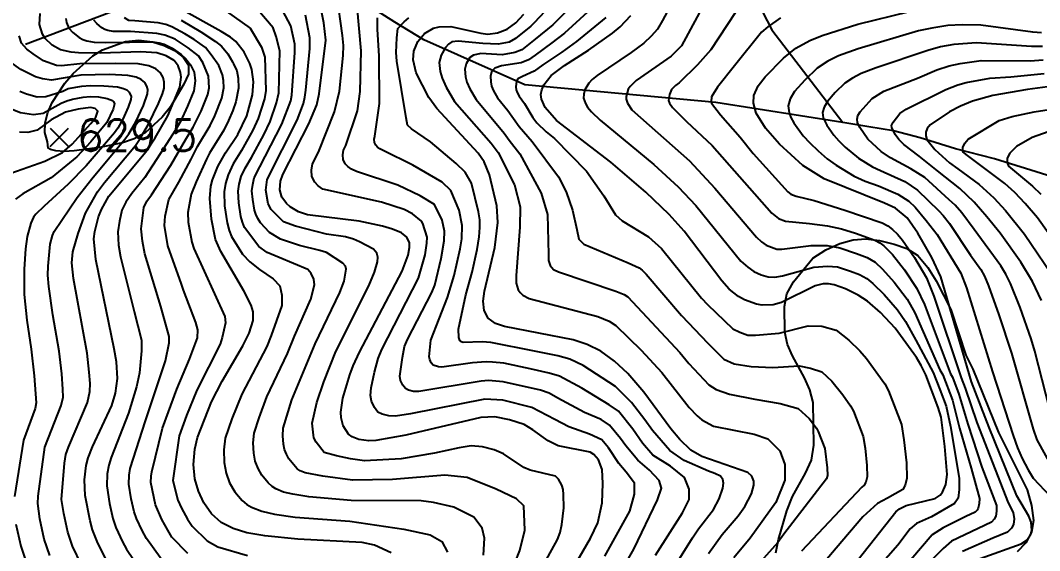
# Model space of a CAD drawing. Extents: x 197794 to 200030, y 561152 to 563931.
# Drawn here: x 198358.2 to 198652.3, y 561603 to 561755.9 of the extents above; entities that cross this region are included whole.
import ezdxf

# ---------------------------------------------------------------- set-up
doc = ezdxf.new("R2010")
doc.units = 0
for name, color, linetype in [('E0022112', 5, 'CONTINUOUS'), ('F0017111', 30, 'CONTINUOUS'), ('F0017114', 7, 'CONTINUOUS'), ('F0027132', 7, 'CONTINUOUS'), ('F0027217', 7, 'CONTINUOUS'), ('G0037213', 32, 'CONTINUOUS')]:
    doc.layers.add(name, color=color, linetype=linetype)
doc.styles.add('NGSW', font='romans.shx', dxfattribs={"bigfont": 'ngsw.shx'})

# ---------------------------------------------------------------- blocks, each defined once
blk = doc.blocks.new('F0027217')
at = {"layer": 'F0027217'}
for p, q in [((-2.652, 2.652), (2.652, -2.652)), ((-2.652, -2.652), (2.652, 2.652))]:
    blk.add_line(p, q, dxfattribs=at)

msp = doc.modelspace()

# ---------------------------------------------------------------- linework, layer by layer
at = {"layer": 'E0022112', "flags": 128}
for points in [[(198488.493, 561876.572), (198519.208, 561851.214), (198527.689, 561839.553), (198557.399, 561787.207), (198575.085, 561753.154), (198595.481, 561726.413)], [(198667.94, 561707.03), (198639.31, 561716), (198628.03, 561718.88), (198617.81, 561722.06), (198610.15, 561724.08), (198603, 561725.22), (198595.481, 561726.413), (198558.895, 561732.217), (198503.75, 561737.356), (198474.597, 561750.284), (198466.261, 561755.392), (198444.971, 561768.902)], [(198390.964, 561760.795), (198359.731, 561748.954)]]:
    msp.add_lwpolyline(points, dxfattribs=at)
at = {"layer": 'F0017111'}
for points, elevation in [([(198519.01, 561768.54), (198506.51, 561755.17), (198505.48, 561754.25), (198501.1, 561750.71), (198499.25, 561749.62), (198496.11, 561749), (198491.67, 561749.21), (198484.56, 561749.89), (198482.74, 561749.76), (198481.75, 561749.03), (198480.88, 561748.09), (198479.59, 561745.92), (198479.06, 561743.79), (198479.32, 561741.15), (198479.92, 561739.22), (198481.09, 561736.67), (198483.45, 561732.56), (198494.07, 561720.48), (198496.11, 561717.79), (198500.82, 561708.47), (198502.42, 561702.16), (198502.32, 561696.23), (198501.29, 561682.37), (198501.24, 561680.14), (198501.83, 561678.2), (198502.39, 561677.39), (198503.15, 561676.7), (198505.05, 561675.72), (198524.87, 561670.47), (198528.07, 561669.16), (198530.05, 561667.91), (198537.38, 561660.81), (198543.28, 561654.39), (198551.18, 561644.32), (198553.51, 561641.88), (198554.87, 561640.73), (198558.18, 561638.86), (198569.93, 561636.57), (198573.9, 561635.21), (198577.32, 561631.78), (198578.83, 561627.82), (198578.83, 561623.3), (198576.23, 561616.87), (198568.79, 561606.62), (198564.05, 561600.97)], 520), ([(198523.02, 561765.94), (198511.81, 561754.58), (198506.71, 561750.45), (198502.88, 561747.42), (198500.9, 561746.6), (198497.21, 561745.98), (198491.05, 561746.39), (198489, 561745.92), (198487.89, 561745.22), (198486.85, 561743.42), (198486.45, 561741.82), (198486.62, 561739.67), (198487.05, 561738.09), (198487.92, 561736.14), (198489.69, 561733.05), (198497.83, 561723.35), (198499.21, 561721.37), (198502.31, 561717.4), (198508.45, 561706.12), (198510.33, 561699.9), (198510.63, 561688.36), (198510.6, 561686.69), (198511.04, 561685.23), (198512.03, 561684.11), (198513.45, 561683.37), (198530.01, 561677.84), (198532.41, 561676.86), (198533.5, 561676.18), (198548.48, 561660.14), (198551.12, 561656.95), (198556.83, 561650.81), (198558.94, 561649.44), (198562.78, 561648.08), (198570.11, 561646.71), (198577.43, 561645.47), (198582.64, 561643.98), (198585.81, 561641.06), (198587.88, 561638.32), (198588.43, 561637.32), (198590.29, 561632.46), (198591.02, 561626.9), (198591.08, 561624.69), (198590.81, 561623.68), (198578.46, 561607.79), (198576.74, 561605.32), (198569.34, 561597.03)], 515), ([(198526.89, 561601.45), (198534.08, 561614.35), (198535.41, 561619.31), (198535.41, 561622.46), (198532.99, 561625.61), (198530.93, 561628.15), (198527.87, 561632.66), (198525.95, 561634.97), (198522.43, 561636.54), (198516.5, 561638.72), (198512.38, 561640.78), (198505.82, 561644.31), (198497.39, 561646.41), (198492.21, 561646.71), (198470.75, 561642.45), (198466.47, 561641.77), (198464.49, 561641.88), (198462.57, 561642.35), (198461.39, 561642.97), (198460.35, 561644.24), (198459.49, 561646.11), (198459.22, 561647.69), (198459.43, 561649.95), (198460.37, 561654.48), (198461.44, 561658.44), (198462.55, 561661.03), (198473.1, 561681.57), (198474.98, 561688.3), (198475.52, 561691.7), (198475.55, 561693.43), (198474.32, 561697.33), (198474, 561697.96), (198471.39, 561700.12), (198468.98, 561701.37), (198462.42, 561703.49), (198445.52, 561707.22), (198444.13, 561708.17), (198443.16, 561709.28), (198442.36, 561710.89), (198442.18, 561712.74), (198442.53, 561714.5), (198444.23, 561717.94), (198448.89, 561729.57), (198450.34, 561735.47), (198451.32, 561745.75), (198451.45, 561748.68), (198451.18, 561751.58), (198449.54, 561763.37)], 545), ([(198558.04, 561765.34), (198548.98, 561748.59), (198546.03, 561745.55), (198535.93, 561738.56), (198534.13, 561736.88), (198533.6, 561736.05), (198533.02, 561733.96), (198533, 561733.14), (198533.37, 561732.01), (198534.67, 561730.15), (198551.29, 561715.41), (198558.63, 561707.55), (198570.61, 561693.38), (198572.06, 561692.05), (198573.39, 561691.12), (198576.48, 561689.97), (198577.92, 561689.92), (198586.34, 561691.03), (198591.04, 561690.98), (198594.62, 561690.35), (198599.48, 561688.71), (198602.5, 561687.56), (198604.9, 561686.17), (198607.01, 561684.2), (198610.38, 561680.39), (198614.1, 561675.54), (198616.34, 561671.54), (198623.54, 561655.16), (198624.36, 561653.67), (198627.15, 561646.38), (198629.21, 561638.27), (198632.55, 561626.78), (198634.98, 561618.04), (198634.86, 561616.55), (198634.55, 561615.2), (198634.25, 561614.64), (198633.69, 561614.08), (198631, 561612.85), (198624.43, 561609.59), (198621.31, 561607.56), (198609.6, 561593.82)], 490), ([(198492.2, 561577.51), (198502.29, 561603.05), (198503.74, 561608.87), (198503.5, 561615.89), (198501.32, 561617.95), (198495.5, 561620.74), (198487.14, 561624.13), (198480.72, 561624.73), (198465.58, 561623.52), (198454.06, 561623.34), (198445.47, 561624.43), (198440.39, 561625.47), (198438.91, 561626.05), (198438.13, 561626.61), (198435.72, 561629.48), (198434.98, 561630.78), (198434.46, 561632.16), (198434.17, 561633.7), (198433.98, 561636.09), (198434.03, 561638.33), (198436.56, 561646.51), (198443.28, 561662.67), (198450.39, 561677.44), (198451.6, 561680.67), (198452.24, 561684.19), (198451.99, 561685.06), (198451.3, 561685.91), (198446.5, 561688.96), (198444.66, 561689.57), (198438.71, 561691), (198433.28, 561692.85), (198430.1, 561694.69), (198427.5, 561697.55), (198426.74, 561698.78), (198426.15, 561700), (198425.8, 561701.19), (198425.26, 561704.22), (198425.04, 561706.77), (198425.26, 561708.58), (198425.71, 561710.47), (198433.69, 561725.93), (198436.21, 561732.69), (198436.57, 561734.38), (198437.41, 561746.62), (198437.4, 561749.01), (198436.26, 561754.33), (198433.16, 561760.12)], 560), ([(198529.94, 561594.18), (198535.21, 561603.46), (198542.07, 561617.62), (198543.16, 561621.01), (198542.56, 561623.19), (198539.77, 561626.22), (198536.38, 561629.12), (198532.93, 561633.2), (198531.4, 561635.33), (198528.23, 561639.16), (198525.83, 561640.78), (198520.98, 561642.84), (198513.33, 561646.92), (198510.78, 561648.42), (198508.3, 561649.25), (198497.53, 561651.71), (198493.32, 561652.05), (198491.2, 561651.88), (198473.15, 561648.85), (198471.67, 561648.93), (198470.23, 561649.28), (198469.34, 561649.75), (198468.56, 561650.7), (198467.92, 561652.1), (198467.71, 561653.29), (198468.44, 561658.65), (198469.09, 561661.89), (198469.92, 561663.84), (198476.92, 561677.42), (198477.8, 561679.58), (198479.65, 561687.26), (198480.53, 561692.29), (198480.62, 561695.08), (198479.89, 561698.29), (198477.72, 561702.82), (198473.61, 561705.32), (198467.15, 561708.4), (198455.23, 561712.36), (198453.73, 561713.03), (198452.68, 561713.75), (198451.96, 561714.58), (198451.36, 561715.78), (198451.23, 561717.18), (198451.49, 561718.49), (198452.17, 561719.87), (198455.46, 561729.79), (198456.24, 561735.36), (198456.59, 561747.17), (198455.38, 561759.98)], 540), ([(198524.08, 561760.32), (198515.25, 561752.18), (198511.55, 561749.42), (198506.71, 561745.92), (198504.87, 561744.55), (198502.75, 561743.66), (198497.07, 561742.84), (198495.16, 561742.16), (198494.2, 561741.06), (198493.85, 561739.85), (198493.92, 561738.18), (198494.18, 561736.96), (198494.75, 561735.6), (198495.93, 561733.54), (198498.83, 561729.93), (198502.17, 561725.33), (198505.9, 561720.95), (198513.45, 561710.83), (198515.71, 561706.5), (198517.5, 561701.22), (198518.73, 561695.57), (198519.39, 561692.84), (198520.8, 561691.33), (198533.59, 561685.95), (198536.75, 561684.56), (198537.65, 561683.91), (198538.81, 561682.73), (198548.97, 561670.79), (198556.57, 561662.84), (198561.17, 561658.25), (198564.15, 561656.89), (198569.11, 561656.14), (198575.32, 561655.77), (198582.89, 561656.27), (198586.24, 561655.65), (198589.47, 561654.53), (198592.37, 561651.85), (198595.48, 561647.95), (198597.74, 561644.72), (198598.56, 561643.22), (198601.35, 561635.93), (198601.92, 561632.56), (198602.44, 561627.59), (198602.53, 561624.29), (198602.14, 561622.76), (198601.64, 561621.84), (198601, 561621.31), (198583.59, 561602.88)], 510), ([(198545.58, 561759.81), (198543.54, 561755.83), (198542.01, 561753.38), (198540.23, 561751.37), (198538.08, 561749.33), (198534.45, 561746.66), (198524.61, 561740), (198523.24, 561738.86), (198522.21, 561737.76), (198521.1, 561735.9), (198520.77, 561734.59), (198520.74, 561733.5), (198521.24, 561731.98), (198521.89, 561730.88), (198522.97, 561729.51), (198525.53, 561727.13), (198541, 561714.38), (198548.02, 561707.91), (198553.1, 561702.56), (198566.14, 561686.49), (198568.07, 561684.71), (198569.85, 561683.47), (198571.94, 561682.56), (198573.97, 561681.94), (198575.88, 561681.87), (198578.12, 561682.21), (198587.13, 561684.75), (198591.14, 561685.07), (198593.94, 561684.81), (198597.71, 561683.63), (198600.29, 561682.59), (198602.41, 561681.44), (198604.14, 561680.01), (198607.44, 561676.84), (198611.31, 561672.47), (198613.61, 561669.11), (198616.59, 561663.69), (198621.59, 561654.35), (198623.55, 561649.5), (198625.31, 561644.63), (198626.57, 561638.82), (198629.11, 561623.94), (198629.11, 561620.66), (198628.8, 561618.17), (198627.7, 561616.61), (198621.15, 561612.71), (198616.78, 561610.84), (198614.91, 561609.28), (198611.4, 561604.61), (198593.96, 561584.79)], 495), ([(198417.61, 561758.52), (198424.48, 561753.66), (198427.83, 561748.18), (198428.77, 561745.3), (198429.08, 561735.64), (198428.67, 561733.27), (198426.84, 561727.62), (198425.32, 561724.29), (198422.03, 561718.37), (198419.65, 561714.53), (198418.17, 561711.39), (198417.38, 561708.85), (198417.03, 561706.45), (198417.16, 561702.45), (198417.91, 561697.49), (198418.45, 561695.33), (198419.12, 561693.58), (198422.32, 561688.45), (198424.47, 561686.3), (198427.24, 561684.04), (198431.13, 561681.38), (198433.07, 561679.34), (198433.69, 561676.67), (198433.7, 561673.65), (198430.61, 561665.01), (198429.32, 561661.83), (198422.13, 561648.1), (198419.24, 561641.02), (198417.3, 561635.4), (198416.89, 561632.06), (198416.98, 561628.42), (198417.56, 561625.35), (198418.59, 561622.58), (198420.07, 561619.98), (198422.23, 561617.44), (198423.56, 561616.33), (198424.91, 561615.5), (198427.88, 561614.34), (198431.52, 561613.47), (198437.51, 561612.66), (198453.27, 561611.48), (198468.85, 561609.22), (198476.48, 561607.53), (198479.87, 561605.59), (198481.45, 561602.56)], 570), ([(198491.87, 561601.72), (198492.11, 561606.57), (198491.5, 561609.47), (198489.08, 561612.62), (198483.27, 561615.53), (198477.45, 561616.86), (198473.82, 561617.35), (198453.64, 561617.42), (198441.49, 561618.55), (198436.86, 561619.25), (198434.13, 561619.9), (198431.91, 561620.78), (198430.85, 561621.47), (198429.71, 561622.53), (198427.89, 561624.73), (198426.79, 561626.68), (198426.01, 561628.76), (198425.57, 561631.06), (198425.43, 561634.07), (198425.67, 561636.87), (198427.11, 561641.29), (198429.34, 561647.31), (198435.32, 561659.8), (198437.33, 561664.89), (198442.04, 561675.55), (198443.13, 561679.63), (198442.93, 561681.26), (198442.11, 561682.9), (198441.19, 561684.03), (198432.85, 561687.52), (198429.39, 561688.96), (198427.03, 561690.7), (198422.93, 561696.18), (198422.3, 561697.67), (198421.85, 561699.34), (198421.21, 561703.33), (198421.03, 561706.61), (198421.32, 561708.71), (198421.94, 561710.93), (198423.05, 561713.28), (198424.92, 561716.41), (198428.42, 561722.91), (198430.26, 561726.78), (198432.16, 561732.16), (198432.82, 561735.01), (198433.09, 561747.15), (198432.04, 561751.26), (198431.16, 561753.8), (198426.7, 561758.9)], 565), ([(198506.79, 561594.53), (198513.21, 561606.22), (198513.96, 561608.19), (198514.49, 561610.55), (198514.99, 561615.31), (198514.97, 561619.16), (198514.79, 561620.67), (198514.45, 561621.92), (198513.51, 561623.64), (198512.58, 561624.5), (198505.35, 561626.23), (198503.45, 561626.99), (198497.59, 561630.94), (198494.91, 561632.07), (198491.55, 561632.92), (198488.24, 561633.2), (198484.86, 561632.64), (198477.72, 561631.07), (198468.13, 561629.48), (198457.49, 561628.89), (198453.44, 561629.5), (198449.45, 561630.31), (198445.91, 561631.32), (198443.54, 561634.23), (198442.91, 561635.57), (198442.77, 561636.34), (198442.4, 561639.8), (198443.77, 561645.72), (198445.74, 561651.64), (198449.23, 561660.44), (198458.73, 561679.33), (198460.42, 561683.28), (198461.22, 561686.24), (198461.37, 561687.65), (198461.04, 561688.82), (198460.12, 561689.95), (198456.06, 561692.09), (198454.36, 561692.8), (198451.99, 561693.44), (198446.56, 561694.26), (198437.58, 561696.53), (198434.1, 561697.86), (198430.55, 561701.38), (198429.74, 561703.04), (198429.04, 561706.92), (198429.47, 561710), (198438.06, 561727.14), (198439.87, 561731.97), (198440.32, 561733.75), (198440.57, 561735.75), (198441.71, 561747.76), (198441.72, 561750.86), (198440.48, 561757.41)], 555), ([(198564.49, 561758.09), (198557.48, 561747.42), (198553.58, 561743.05), (198548.34, 561737.87), (198547.25, 561737.11), (198546.05, 561735.99), (198545.47, 561734.53), (198545.25, 561732.79), (198545.5, 561732.03), (198546.37, 561730.79), (198550.37, 561726.78), (198557.81, 561719.81), (198575.08, 561700.27), (198576.94, 561698.77), (198579, 561698), (198585.91, 561697.38), (198591.08, 561696.64), (198595.11, 561695.83), (198599.22, 561694.54), (198604.71, 561692.53), (198606.22, 561691.74), (198607.4, 561690.91), (198609.88, 561688.38), (198613.31, 561683.95), (198616.89, 561678.61), (198619.08, 561673.98), (198626.58, 561653.98), (198627.13, 561652.99), (198628.99, 561648.13), (198631.57, 561639.51), (198635.67, 561627.09), (198639.83, 561616.04), (198639.9, 561614.37), (198639.67, 561612.89), (198639.23, 561612.05), (198638.37, 561611.21), (198626.92, 561605.69), (198624.43, 561603.66), (198621.62, 561600.7)], 485), ([(198371.32, 561756.42), (198371.56, 561755.26), (198372.22, 561753.63), (198373.32, 561752.38), (198375.16, 561750.95), (198376.25, 561750.39), (198377.43, 561750.01), (198379.5, 561749.65), (198382.86, 561749.56), (198396.52, 561749.68), (198398.25, 561749.44), (198399.73, 561749), (198401.99, 561747.88), (198404.57, 561746.04), (198405.89, 561744.89), (198407.27, 561743.1), (198408.34, 561741.01), (198408.63, 561738.47), (198408.29, 561735.58), (198406.45, 561731.14), (198404.42, 561726.77), (198403.1, 561724.43), (198398.57, 561717.42), (198394.14, 561710.63), (198390.39, 561705.96), (198388.69, 561703.52), (198387.51, 561701.14), (198386.79, 561698.01), (198386.31, 561694.9), (198386.57, 561691.08), (198387.07, 561687.73), (198391.03, 561671.99), (198393.16, 561663.7), (198393.16, 561660.61), (198392.55, 561654.27), (198391.76, 561650.22), (198389.45, 561642.64), (198384.44, 561629.84), (198383.71, 561627.69), (198383.27, 561625.14), (198383.17, 561621.65), (198383.94, 561616.56), (198384.87, 561612.27), (198385.77, 561609.69), (198387.68, 561605.54), (198388.85, 561603.41), (198394.87, 561594.46)], 595), ([(198400.8, 561597.93), (198394.63, 561606.5), (198393.36, 561608.77), (198391.74, 561612.3), (198391.06, 561614.23), (198390.23, 561617.9), (198389.53, 561622.17), (198389.6, 561624.79), (198389.93, 561626.71), (198394.32, 561640.46), (198400.12, 561657.7), (198401.11, 561662.88), (198401.11, 561664.73), (198398.75, 561673.41), (198394.13, 561688.54), (198393.42, 561692.22), (198393.08, 561695.83), (198393.84, 561701.99), (198394.73, 561703.77), (198396.01, 561705.6), (198401.59, 561714.17), (198405.87, 561721.43), (198408.1, 561725.16), (198410.39, 561729.77), (198412.31, 561734.54), (198412.7, 561736.49), (198412.51, 561739.84), (198410.85, 561743.79), (198409.64, 561745.71), (198406.67, 561748.01), (198402.88, 561750.53), (198399.94, 561751.61), (198397.62, 561752.17), (198390, 561752.68), (198385.04, 561752.67), (198383.49, 561752.94), (198382.58, 561753.26), (198381.71, 561753.8), (198380.26, 561755.03), (198379.43, 561755.97)], 590), ([(198406.56, 561602.16), (198401.97, 561606.93), (198400.72, 561608.92), (198399.04, 561612.01), (198397.25, 561616.2), (198395.88, 561622.69), (198395.93, 561624.44), (198396.15, 561625.72), (198399.19, 561638.28), (198403.34, 561649.56), (198406.99, 561658.18), (198409.36, 561664.32), (198409.46, 561666.69), (198408.85, 561668.76), (198405.32, 561678.12), (198404.69, 561679.8), (198400.73, 561690.87), (198399.84, 561696.75), (198399.99, 561699.48), (198401.01, 561704.28), (198403.96, 561709.3), (198407.51, 561715.91), (198409.34, 561719.54), (198412.95, 561725.55), (198414.34, 561728.4), (198416.33, 561733.49), (198416.91, 561736.42), (198416.85, 561738.61), (198416.54, 561740.2), (198415.45, 561742.9), (198413.28, 561745.96), (198411.62, 561748.13), (198408.39, 561750.39), (198405.68, 561752.04), (198401.91, 561754.04), (198400.21, 561754.71), (198397.99, 561755.17), (198391.21, 561755.73), (198389.54, 561755.87), (198388.26, 561756.65)], 585), ([(198541.44, 561601.71), (198549.22, 561613.86), (198551.16, 561617.74), (198551.16, 561620.77), (198549.82, 561624.04), (198545.83, 561627.31), (198540.74, 561630.57), (198537.72, 561633.98), (198534.92, 561638.01), (198530.75, 561643.22), (198528.13, 561645.02), (198520.19, 561649.87), (198513.77, 561653.31), (198510.77, 561654.19), (198505.27, 561655.43), (198497.67, 561657.01), (198494.43, 561657.39), (198492.6, 561657.46), (198488.67, 561657.12), (198479.84, 561655.92), (198478.85, 561655.98), (198477.29, 561656.52), (198476.77, 561657.16), (198476.35, 561658.09), (198476.21, 561658.88), (198476.61, 561663.73), (198481.5, 561675.97), (198483.36, 561682.35), (198485.12, 561690), (198485.55, 561692.87), (198485.69, 561696.72), (198484.79, 561701.15), (198482.4, 561706.84), (198479.89, 561709.21), (198471.48, 561714.19), (198462.94, 561718.4), (198461.94, 561718.85), (198461.24, 561719.32), (198460.76, 561719.88), (198460.36, 561720.68), (198460.27, 561721.61), (198460.45, 561722.49), (198461.81, 561731.91), (198461.74, 561745.66), (198461.28, 561753.25), (198461.23, 561756.6)], 535), ([(198543.64, 561593.15), (198552.1, 561606.71), (198553.85, 561609.31), (198558.23, 561614.88), (198559.81, 561617.98), (198560.86, 561620.99), (198561.11, 561622.44), (198560.89, 561623.47), (198560.24, 561624.46), (198558.57, 561625.23), (198556.75, 561625.89), (198549.7, 561629), (198545.58, 561631.91), (198540.61, 561637.67), (198538.44, 561640.69), (198534.52, 561645.68), (198529.95, 561650.35), (198520.64, 561656.42), (198516.75, 561658.2), (198513.25, 561659.13), (198506.54, 561660.56), (198494, 561663.03), (198491.47, 561663.2), (198486.02, 561663.02), (198485.25, 561663.3), (198484.99, 561663.62), (198484.71, 561664.48), (198484.6, 561666.89), (198486.74, 561676.75), (198488.53, 561683.32), (198490, 561689.88), (198490.56, 561693.46), (198490.78, 561696.2), (198490.76, 561698.37), (198490.42, 561700.72), (198488.42, 561708.98), (198486.53, 561712.1), (198483.97, 561714.66), (198476.51, 561720.89), (198471.05, 561724.67), (198469.94, 561725.68), (198469.49, 561727.79), (198466.88, 561744.15), (198466.6, 561746.65), (198466.8, 561750.84), (198467.17, 561753.61), (198468.92, 561755.45), (198470.34, 561756.66)], 530), ([(198527.11, 561756.71), (198518.7, 561749.79), (198514.4, 561746.77), (198508.97, 561743.1), (198506.51, 561741.26), (198503.09, 561739.75), (198501.74, 561739.01), (198501.37, 561738.41), (198501.22, 561736.7), (198501.31, 561735.83), (198501.58, 561735.07), (198502.17, 561734.04), (198503.66, 561731.9), (198506.04, 561727.92), (198507.25, 561726.37), (198509.96, 561723.78), (198512.32, 561721.8), (198521.54, 561712.44), (198526.53, 561705.28), (198529.92, 561699.82), (198531.81, 561698.13), (198539.46, 561693.5), (198543.19, 561690.15), (198554.77, 561675.78), (198556.49, 561673.94), (198563.77, 561666.96), (198565.79, 561665.95), (198568.14, 561665.15), (198570.35, 561665.1), (198577.18, 561665.69), (198585.49, 561667.8), (198589.47, 561667.68), (198593.56, 561666.56), (198597.24, 561663.73), (198600.44, 561660.63), (198602.33, 561658.44), (198607.6, 561651.12), (198608.69, 561649.12), (198612.41, 561639.4), (198613.17, 561634.91), (198613.87, 561628.28), (198613.99, 561623.88), (198613.46, 561621.84), (198612.8, 561620.62), (198608.4, 561618.1), (198605.52, 561616.59), (198601.28, 561612.76), (198593.61, 561603.73), (198587.22, 561596.24)], 505), ([(198577.57, 561756.6), (198573.85, 561754.09), (198572.03, 561752.52), (198564.3, 561742.82), (198559.35, 561736.65), (198557.65, 561733.84), (198557.51, 561732.43), (198557.63, 561732.05), (198560.25, 561728.69), (198565.9, 561722.21), (198569.69, 561717.54), (198579.68, 561706.46), (198580.53, 561705.82), (198582.06, 561705.19), (198587.28, 561703.97), (198596.08, 561701.17), (198606.91, 561697.5), (198608.48, 561696.67), (198609.9, 561695.64), (198611.28, 561694.3), (198612.75, 561692.57), (198616.24, 561687.5), (198619.68, 561681.68), (198621.82, 561676.42), (198629.62, 561652.8), (198630.82, 561649.88), (198634.23, 561639.92), (198643.18, 561616.79), (198644.69, 561614.04), (198644.94, 561612.18), (198644.79, 561610.58), (198644.2, 561609.47), (198643.06, 561608.35), (198638.79, 561606.61), (198630.04, 561602.73)], 480), ([(198652.87, 561752.33), (198650.34, 561752.49), (198635.34, 561754.48), (198629.95, 561754.61), (198625.79, 561754.44), (198621.19, 561753.7), (198617.37, 561752.88), (198599.94, 561747.66), (198594.31, 561745.67), (198591.18, 561744.13), (198588.11, 561742.12), (198584.55, 561738.7), (198581.6, 561735.4), (198580.28, 561733.24), (198579.76, 561731.25), (198580.01, 561729.22), (198580.5, 561727.91), (198581.39, 561726.32), (198584.08, 561722.66), (198585.96, 561720.59), (198588.4, 561718.25), (198591.05, 561715.99), (198593.57, 561714.14), (198598.81, 561711.02), (198601.94, 561709.57), (198605.8, 561708.21), (198611.41, 561705.78), (198614.57, 561703.77), (198616.44, 561702.02), (198619.57, 561698.22), (198622.73, 561694.17), (198629.55, 561682.99), (198631.23, 561678.76), (198638.75, 561654.58), (198644.71, 561636.17), (198645.9, 561632.66), (198647.25, 561629.53), (198648.96, 561626.3), (198650.47, 561623.9), (198663.48, 561610.05)], 470), ([(198375.83, 561598.86), (198373.26, 561604.33), (198371.9, 561608.28), (198370.72, 561613.69), (198370.11, 561617.73), (198370.95, 561628.19), (198371.38, 561630.74), (198372.11, 561632.88), (198377.58, 561645.75), (198378.25, 561648.89), (198378.32, 561651.15), (198378.11, 561654.5), (198377.5, 561659.92), (198373.55, 561681.44), (198373.1, 561685.99), (198373.4, 561689.16), (198374.85, 561694.48), (198377.03, 561700.36), (198380.47, 561706.42), (198382.53, 561709.19), (198391.4, 561719.81), (198392.64, 561721.6), (198395.22, 561725.93), (198398.12, 561731.95), (198399.22, 561734.71), (198399.68, 561736.4), (198399.75, 561738.09), (198399.4, 561739.39), (198398.64, 561740.77), (198397.26, 561741.96), (198395.26, 561742.84), (198392.24, 561743.35), (198385.53, 561743.46), (198375.33, 561743.35), (198370.12, 561742.8), (198368.64, 561742.93), (198364.87, 561744.27), (198361.87, 561746.22), (198360.12, 561747.64), (198358.55, 561749.33), (198357.85, 561751.49)], 605), ([(198653.11, 561748.41), (198649.96, 561748.35), (198634.13, 561749.47), (198627.57, 561748.98), (198623.7, 561748.24), (198620.01, 561747.25), (198605.14, 561742.18), (198600.81, 561740.56), (198598.36, 561739.28), (198596.06, 561737.77), (198593.33, 561735.07), (198591.07, 561732.47), (198590.09, 561730.85), (198589.69, 561729.36), (198589.88, 561727.83), (198590.92, 561725.66), (198592.93, 561722.78), (198594.33, 561721.13), (198596.16, 561719.34), (198600.08, 561716.14), (198604.04, 561713.67), (198606.4, 561712.58), (198613.44, 561709.44), (198617.1, 561706.93), (198623.2, 561700.98), (198624.49, 561699.65), (198626.29, 561697.29), (198632.33, 561688.23), (198635.33, 561684.05), (198636.37, 561682.18), (198637.58, 561679.38), (198640.53, 561670.97), (198644.14, 561659.9), (198650.44, 561637.99), (198651.49, 561634.97), (198656.01, 561626.77)], 465), ([(198366.7, 561601.59), (198365.12, 561606.27), (198363.8, 561612.17), (198363.25, 561616.62), (198363.34, 561618.7), (198365.28, 561632.8), (198370.03, 561644.88), (198370.53, 561647.24), (198370.51, 561649.55), (198370.14, 561653.94), (198369.4, 561660.52), (198367.58, 561670.98), (198366.42, 561679.16), (198366.19, 561682.4), (198366.2, 561685.06), (198366.78, 561691.39), (198367.48, 561693.9), (198367.99, 561695.07), (198374.58, 561704.8), (198378.84, 561710.22), (198388.37, 561721.64), (198389.47, 561723.21), (198391.49, 561726.67), (198393.74, 561731.4), (198394.9, 561734.73), (198394.96, 561736), (198394.7, 561736.98), (198394.13, 561738.01), (198393.09, 561738.9), (198391.59, 561739.56), (198389.23, 561740.04), (198383.93, 561740.26), (198375.66, 561740.15), (198367.22, 561738.7), (198364.56, 561739.01), (198362.57, 561739.61), (198358.34, 561741.75), (198355.23, 561743.99)], 610), ([(198656.17, 561639.82), (198650.94, 561660.49), (198649.88, 561664.03), (198646.69, 561673.07), (198643.94, 561679.99), (198642.53, 561682.77), (198641.12, 561685.1), (198633.45, 561695.65), (198629.84, 561700.4), (198627.9, 561702.62), (198626.22, 561704.18), (198619.16, 561710.6), (198615.14, 561713.09), (198609.28, 561716.31), (198606.59, 561718.13), (198602.71, 561721.67), (198600.44, 561724.99), (198599.75, 561726.44), (198599.62, 561727.46), (198599.89, 561728.46), (198600.54, 561729.53), (198604, 561733.42), (198607.32, 561735.45), (198617.04, 561739.25), (198622.64, 561741.63), (198626.2, 561742.79), (198629.36, 561743.51), (198635.43, 561744.31), (198649.57, 561744.22), (198653.35, 561744.49)], 460), ([(198652.84, 561675.16), (198650.29, 561680.6), (198646.9, 561686.15), (198640.9, 561694.53), (198637.11, 561699.28), (198633.4, 561703.52), (198629.24, 561707.39), (198622.87, 561712.53), (198617.51, 561716.74), (198613.1, 561720.12), (198611.69, 561721.53), (198610.63, 561723.03), (198609.62, 561725.06), (198609.56, 561725.57), (198610.02, 561726.6), (198611.95, 561729.06), (198613.82, 561730.34), (198625.27, 561736), (198628.7, 561737.34), (198631.14, 561738.04), (198637.91, 561739.28), (198644.03, 561739.64), (198653.6, 561740.56)], 455), ([(198358.03, 561735.45), (198360.03, 561734.7), (198363.11, 561733.87), (198365.59, 561733.99), (198370.44, 561735.53), (198371.99, 561736.23), (198375.99, 561736.96), (198378.32, 561737.11), (198382.33, 561737.06), (198386.23, 561736.73), (198387.93, 561736.28), (198388.93, 561735.85), (198389.62, 561735.25), (198390.17, 561733.91), (198390.13, 561733.06), (198389.36, 561730.84), (198387.75, 561727.41), (198386.31, 561724.82), (198385.34, 561723.46), (198377.19, 561713.96), (198372.04, 561708.7), (198365.07, 561702.36), (198362.64, 561699.99), (198361.98, 561699.15), (198361.22, 561697.39), (198360.16, 561693.63), (198359.69, 561690.06), (198359.29, 561684.12), (198359.3, 561676.89), (198360.05, 561669.44), (198361.29, 561661.11), (198362.16, 561653.39), (198362.81, 561645.58), (198362.47, 561644.01), (198359.17, 561634.86), (198356.53, 561618.63)], 615), ([(198355.58, 561730.36), (198358.25, 561729.37), (198361.98, 561728.74), (198364.83, 561729.18), (198369.95, 561731.99), (198371.6, 561732.74), (198373.25, 561733.21), (198376.32, 561733.76), (198378.37, 561733.97), (198380.73, 561733.85), (198383.22, 561733.42), (198384.76, 561732.79), (198385.1, 561732.49), (198385.38, 561731.82), (198384.97, 561730.29), (198383.15, 561726.43), (198378.53, 561720.9), (198374.54, 561716.52), (198367.06, 561710.51), (198358.91, 561705.91), (198356.84, 561704.35)], 620), ([(198657.8, 561690.32), (198651.7, 561698.94), (198648.17, 561703.14), (198645.13, 561706.28), (198642.25, 561708.84), (198631.52, 561716.92), (198630.18, 561717.97), (198630.18, 561719.22), (198630.76, 561720.46), (198631.72, 561721.61), (198640.67, 561727), (198644.37, 561728.21), (198650.73, 561729.58), (198658.77, 561730.81)], 445), ([(198659.43, 561725.39), (198650.12, 561722.12), (198645.61, 561719.5), (198643.7, 561717.59), (198642.93, 561716.15), (198642.93, 561714.91), (198643.31, 561713.86), (198650.24, 561708.08), (198652.69, 561705.82)], 440), ([(198356.87, 561610.65), (198358.34, 561604.26), (198360.15, 561598.84), (198363.47, 561591.98), (198366.61, 561586.02), (198369.07, 561581.93), (198372.36, 561574.14), (198372.72, 561572.82), (198372.99, 561570.8), (198372.97, 561569.14), (198372.12, 561564.39), (198372.1, 561561.29), (198372.79, 561546.29), (198373.06, 561541.76), (198375.96, 561513.44), (198376.57, 561505.32), (198374.64, 561490.42), (198373.72, 561479.7), (198372.97, 561467.77), (198372.65, 561457.02), (198372.54, 561442.49), (198371.85, 561427.79)], 615)]:
    msp.add_lwpolyline(points, dxfattribs=dict(at, elevation=elevation))
at = {"layer": 'F0017111', "elevation": 580, "flags": 128}
msp.add_lwpolyline([(198404.58, 561755.96), (198410.26, 561752.62), (198414.56, 561749.85), (198416.22, 561748.51), (198418.07, 561746.28), (198419.41, 561743.91), (198419.74, 561743.41), (198420.63, 561741.39), (198421.04, 561739.27), (198421.12, 561736.34), (198420.34, 561732.44), (198419.5, 561729.89), (198418.28, 561727.04), (198416.88, 561724.26), (198412.8, 561717.66), (198411.94, 561715.89), (198408.91, 561709.37), (198407.5, 561705.76), (198406.56, 561700.51), (198406.61, 561697.68), (198407.66, 561691.93), (198408.26, 561690.16), (198417.17, 561670.5), (198417.4, 561668.71), (198416.49, 561664.42), (198415.84, 561662.57), (198409.13, 561649.23), (198406.12, 561641.93), (198404.06, 561636.11), (198402.24, 561623.22), (198403.66, 561617.52), (198404.72, 561615.24), (198406.48, 561612.08), (198407.78, 561610.05), (198412.07, 561605.87), (198415.2, 561604.1), (198423.74, 561601.56)], dxfattribs=at)
at = {"layer": 'F0017114'}
for points, elevation in [([(198515.33, 561593.8), (198522.7, 561606.59), (198524.87, 561611.03), (198526.09, 561616.8), (198526.29, 561622.32), (198526.04, 561626.43), (198524.99, 561629.23), (198523.7, 561630.73), (198522.67, 561631.37), (198513.4, 561633.2), (198510.51, 561634.66), (198506.07, 561637.87), (198503.55, 561639.39), (198499.38, 561640.69), (198495.14, 561641.54), (198491.1, 561641.38), (198469.46, 561636.32), (198460.81, 561634.76), (198458.76, 561634.63), (198455.86, 561635.03), (198453.96, 561635.8), (198452.91, 561636.59), (198451.36, 561638.98), (198450.77, 561641.27), (198450.67, 561642.93), (198451.3, 561646.92), (198453.32, 561653.71), (198454.25, 561656.26), (198456.1, 561660.19), (198468.41, 561683.56), (198470.08, 561688.24), (198470.54, 561690.45), (198470.48, 561691.78), (198469.7, 561693.35), (198468.17, 561694.61), (198465.58, 561695.71), (198462.69, 561696.57), (198455.95, 561698.05), (198441.1, 561699.86), (198438.51, 561700.7), (198436.1, 561702.11), (198435.03, 561703.08), (198433.68, 561704.89), (198433.05, 561707.08), (198433.24, 561709.54), (198433.92, 561711.48), (198441.48, 561726.07), (198443.73, 561731.53), (198444.4, 561734.71), (198446.31, 561750.19), (198445.77, 561755.24), (198443.63, 561765.73)], 550), ([(198383.43, 561599.46), (198380.58, 561605.14), (198379.05, 561609.02), (198378.33, 561611.58), (198376.96, 561618.85), (198376.68, 561623.4), (198377.2, 561627.59), (198377.77, 561629.78), (198379.02, 561632.94), (198384.58, 561644.81), (198385.7, 561648.42), (198386.24, 561652.68), (198385.93, 561657.42), (198385.3, 561661.23), (198380.01, 561686.92), (198379.44, 561692.95), (198379.66, 561695), (198380.76, 561699.25), (198381.6, 561701.34), (198383.71, 561705.2), (198394.44, 561717.98), (198397.16, 561722), (198400.74, 561728.38), (198404.27, 561736.63), (198404.62, 561739.5), (198404.45, 561740.86), (198403.76, 561742.76), (198402.55, 561744.31), (198400.31, 561745.73), (198397.55, 561746.5), (198392.93, 561746.83), (198381.33, 561746.49), (198375, 561746.55), (198372.92, 561746.72), (198369.84, 561747.43), (198367.38, 561748.77), (198365.39, 561750.7), (198364.61, 561751.9), (198363.75, 561754.76), (198363.92, 561757.87)], 600), ([(198556.75, 561602.18), (198560.75, 561607.62), (198565.3, 561613.03), (198567.23, 561615.76), (198569.2, 561619.42), (198569.81, 561621.9), (198569.81, 561623.05), (198569.28, 561624.47), (198568.16, 561625.51), (198554.87, 561630.1), (198551.69, 561631.98), (198548.5, 561635.07), (198545.86, 561638.08), (198538.07, 561648.65), (198533.51, 561654.03), (198529.65, 561657.6), (198525.67, 561660.49), (198521.79, 561662.42), (198517.68, 561663.76), (198497.95, 561667.62), (198495.34, 561668.51), (198493.2, 561670.07), (198492.05, 561672.26), (198491.72, 561674.93), (198492.16, 561677.82), (198495.15, 561690.44), (198496, 561697.65), (198495.65, 561702.38), (198493.54, 561711.37), (198492.01, 561715.11), (198490.31, 561717.61), (198478.36, 561730.47), (198476.07, 561733.65), (198472.45, 561740.77), (198471.59, 561744.5), (198471.74, 561747.02), (198472.91, 561749.83), (198474.82, 561752.1), (198477.43, 561753.67), (198479.05, 561754.08), (198482.4, 561754.17), (198491.1, 561752.21), (198493.13, 561751.96), (198495.93, 561752.28), (198498.63, 561753.34), (198501.17, 561755.22), (198503.47, 561757.69)], 525), ([(198595.22, 561594.47), (198610.77, 561614.17), (198611.83, 561615.02), (198613.77, 561616.04), (198622.17, 561618.06), (198623.61, 561618.97), (198624.31, 561619.82), (198625.26, 561622.03), (198625.64, 561624.91), (198624.96, 561633.04), (198623.87, 561641.47), (198623.06, 561644.29), (198619.47, 561653.66), (198618.16, 561656.4), (198616.74, 561658.65), (198610.64, 561667.18), (198606.39, 561671.63), (198602.63, 561674.94), (198599.91, 561676.71), (198596.27, 561678.53), (198592.99, 561679.67), (198591.41, 561679.91), (198589.88, 561679.9), (198587.52, 561679.33), (198577.86, 561674.6), (198575.43, 561673.88), (198572.27, 561673.77), (198570.64, 561674.04), (198567.19, 561675.32), (198565.41, 561676.33), (198562.76, 561678.41), (198560.57, 561680.77), (198549.7, 561695.16), (198545.43, 561699.96), (198538.67, 561706.33), (198528.56, 561715.06), (198512.89, 561727.01), (198509.65, 561730.74), (198508.56, 561733.19), (198508.41, 561734.53), (198508.63, 561735.9), (198509.22, 561737.28), (198511.37, 561740), (198515.22, 561742.89), (198522.16, 561747.34), (198529.02, 561752.2), (198531.24, 561754.02), (198534.38, 561757.29)], 500), ([(198635.16, 561600.71), (198646.93, 561604.95), (198648.58, 561606.01), (198649.77, 561607.75), (198650.06, 561608.8), (198649.9, 561611.2), (198649.19, 561612.89), (198645.75, 561618.83), (198637.73, 561638.54), (198632.66, 561651.63), (198623.77, 561681.94), (198621.18, 561687.55), (198617.16, 561694.57), (198614.07, 561698.94), (198610.71, 561701.79), (198607.52, 561703.15), (198590.09, 561710.24), (198584.03, 561714.06), (198577.23, 561720.25), (198573.23, 561724.82), (198570.51, 561729.14), (198569.76, 561732.08), (198569.89, 561734.22), (198571.08, 561737.04), (198573.16, 561739.62), (198578.36, 561745.03), (198581.97, 561747.91), (198586.02, 561750.06), (198589.59, 561751.5), (198599.88, 561754.78), (198614.74, 561758.5)], 475), ([(198658.87, 561737.28), (198648.81, 561736.01), (198638.76, 561734.21), (198632.92, 561732.57), (198629.5, 561731.19), (198626.31, 561729.56), (198620.75, 561725.74), (198619.9, 561724.71), (198619.49, 561723.67), (198619.46, 561722.63), (198619.75, 561721.6), (198622.03, 561718.68), (198626.29, 561714.85), (198628.7, 561713.05), (198634.82, 561708.55), (198639.09, 561704.71), (198642.43, 561701.12), (198647.93, 561694.22), (198657.44, 561680.19)], 450), ([(198355.49, 561711.82), (198365.32, 561715.34), (198370.33, 561717.77), (198373.21, 561720.25), (198378.58, 561726.2), (198379.98, 561728.04), (198380.59, 561729.73), (198379.84, 561730.48), (198378.43, 561730.83), (198374.87, 561730.29), (198371.26, 561729.41), (198367.15, 561727.21), (198363.05, 561724.23), (198360.35, 561723.6), (198357.94, 561723.66)], 625)]:
    msp.add_lwpolyline(points, dxfattribs=dict(at, elevation=elevation))
at = {"layer": 'F0017114', "elevation": 575, "flags": 128}
msp.add_lwpolyline([(198465.18, 561602.38), (198460.35, 561604.55), (198456.8, 561605.3), (198438.32, 561606.34), (198428.74, 561607.22), (198423.6, 561608.17), (198419.63, 561609.38), (198416.2, 561611.08), (198413.32, 561613.64), (198411.18, 561616.82), (198409.62, 561620.14), (198408.59, 561623.74), (198408.17, 561627.83), (198408.52, 561632.26), (198409.34, 561635.6), (198413.39, 561645.9), (198416.44, 561651.89), (198422.43, 561662.02), (198424.21, 561665.7), (198425.43, 561669.33), (198425.42, 561671.83), (198424.84, 561673.8), (198422.67, 561677.95), (198416.08, 561689.26), (198414.55, 561692.69), (198413.38, 561698.6), (198412.84, 561704.52), (198413.21, 561708.06), (198413.67, 561709.9), (198415.15, 561713.81), (198417.37, 561717.73), (198420.92, 561722.95), (198423.53, 561728.39), (198425.19, 561734.39), (198425.47, 561738.15), (198424.99, 561741.71), (198424.45, 561743.45), (198422.77, 561746.76), (198420.35, 561749.79), (198418.87, 561751.06), (198416.2, 561752.74), (198404.24, 561759.35)], dxfattribs=at)
at = {"layer": 'G0037213', "flags": 128}
msp.add_lwpolyline([(198366.03, 561720.91), (198365.26, 561723.56), (198365.38, 561726.34), (198366.13, 561729.32), (198367.37, 561732.26), (198371.02, 561737.83), (198373.44, 561740.61), (198379.09, 561745.71), (198381.87, 561747.42), (198388.57, 561749.78), (198392.39, 561750.17), (198396.3, 561749.69), (198399.69, 561748.7), (198402.72, 561747.24), (198405.23, 561745.26), (198406.77, 561743.03), (198406.7, 561740.37), (198405.42, 561737.49), (198401.51, 561730.99), (198399.17, 561727.96), (198394.25, 561723.47), (198391.05, 561721.78), (198387.68, 561720.6), (198381.04, 561719.24), (198373.75, 561718.27), (198370.81, 561718.06), (198368.48, 561718.28), (198366.87, 561718.63), (198366.23, 561719.04)], close=True, dxfattribs=at)
msp.add_lwpolyline([(198576.22, 561602.4), (198577, 561606.24), (198579.4, 561614.44), (198581.02, 561618.57), (198584.76, 561625.32), (198586.44, 561629.05), (198587.16, 561633.39), (198586.97, 561645.71), (198586.03, 561649.34), (198584.5, 561652.83), (198581, 561659.16), (198579.56, 561662.46), (198578.82, 561665.97), (198578.72, 561673.41), (198579.4, 561677.01), (198581.26, 561680.47), (198586.9, 561687.32), (198590.66, 561689.78), (198594.65, 561691.58), (198598.46, 561692.65), (198602.12, 561692.91), (198606.08, 561692.41), (198610.32, 561691.42), (198613.98, 561690.1), (198617.16, 561688.08), (198620.03, 561684.63), (198622.48, 561680.77), (198626.67, 561672.5), (198631.04, 561659.33), (198633.06, 561655.3), (198640.43, 561637.02), (198648.67, 561620.51), (198649.94, 561616.06), (198650.5, 561611.7), (198649.98, 561608.32), (198648.35, 561605.2), (198645.86, 561602.69)], dxfattribs=at)

# ---------------------------------------------------------------- block references
at = {"layer": 'F0027217'}
msp.add_blockref('F0027217', (198369.5, 561722.19, 629.45), dxfattribs=at)

# ---------------------------------------------------------------- texts
at = {"layer": 'F0027132', "style": 'NGSW'}
msp.add_text('629.5', height=9, dxfattribs=at).set_placement((198374.5, 561718.29))

doc.saveas('drawing.dxf')
